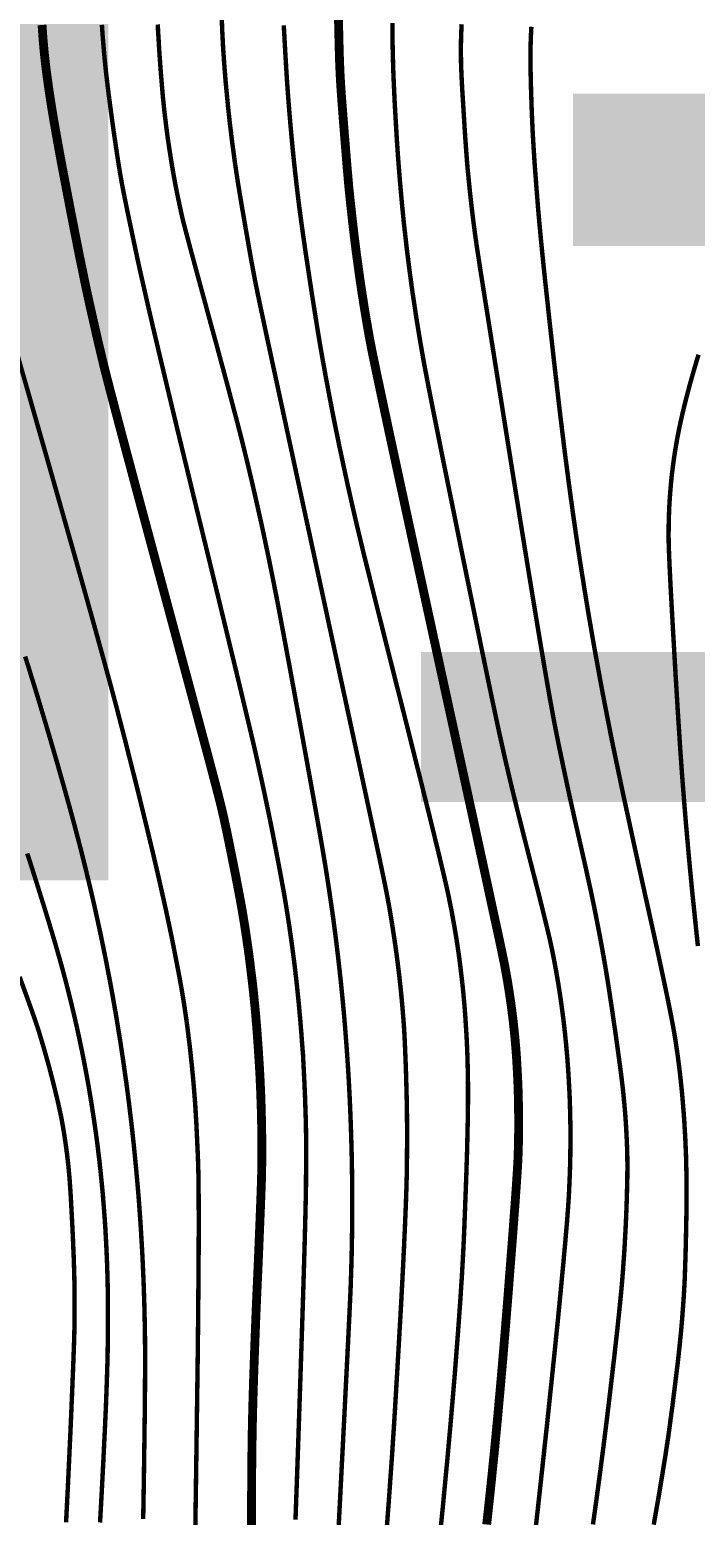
# Model space of a CAD drawing. Extents: x 36524600 to 36525730, y 2746759 to 2747713.
# Drawn here: x 36525066.13 to 36525077.43, y 2747496.18 to 2747521.36 of the extents above; entities that cross this region are included whole.
import ezdxf

# ---------------------------------------------------------------- set-up
doc = ezdxf.new("R2010")
doc.units = 0
doc.header["$LTSCALE"] = 1000
doc.header["$MEASUREMENT"] = 0
doc.layers.add('0-规划文字', color=7, linetype='Continuous')
doc.layers.add('DGX', color=251, linetype='Continuous')
doc.styles.add('黑体', font='simhei.ttf')

# ---------------------------------------------------------------- blocks, each defined once
blk = doc.blocks.new('dxt')
at = {"layer": 'DGX', "color": 253, "linetype": 'Continuous', "flags": 128}
for points, const_width in [([(36525065.959, 2747505.306), (36525066.103, 2747504.91), (36525066.204, 2747504.626), (36525066.262, 2747504.456), (36525066.298, 2747504.342), (36525066.332, 2747504.228), (36525066.366, 2747504.113), (36525066.399, 2747503.999), (36525066.431, 2747503.884), (36525066.463, 2747503.769), (36525066.493, 2747503.653), (36525066.523, 2747503.538), (36525066.551, 2747503.426), (36525066.576, 2747503.321), (36525066.6, 2747503.223), (36525066.621, 2747503.133), (36525066.639, 2747503.049), (36525066.656, 2747502.973), (36525066.67, 2747502.903), (36525066.682, 2747502.841), (36525066.692, 2747502.782), (36525066.702, 2747502.724), (36525066.712, 2747502.665), (36525066.721, 2747502.606), (36525066.73, 2747502.547), (36525066.739, 2747502.488), (36525066.747, 2747502.43), (36525066.755, 2747502.37), (36525066.763, 2747502.311), (36525066.77, 2747502.252), (36525066.777, 2747502.193), (36525066.783, 2747502.134), (36525066.79, 2747502.075), (36525066.795, 2747502.015), (36525066.801, 2747501.956), (36525066.806, 2747501.897), (36525066.811, 2747501.832), (36525066.816, 2747501.757), (36525066.822, 2747501.672), (36525066.828, 2747501.576), (36525066.834, 2747501.469), (36525066.84, 2747501.352), (36525066.847, 2747501.225), (36525066.854, 2747501.087), (36525066.861, 2747500.947), (36525066.867, 2747500.814), (36525066.872, 2747500.688), (36525066.877, 2747500.57), (36525066.881, 2747500.458), (36525066.884, 2747500.353), (36525066.887, 2747500.255), (36525066.889, 2747500.164), (36525066.89, 2747500.076), (36525066.891, 2747499.989), (36525066.892, 2747499.901), (36525066.893, 2747499.813), (36525066.893, 2747499.726), (36525066.893, 2747499.638), (36525066.893, 2747499.551), (36525066.892, 2747499.463), (36525066.89, 2747499.357), (36525066.887, 2747499.214), (36525066.881, 2747499.033), (36525066.873, 2747498.815), (36525066.863, 2747498.56), (36525066.851, 2747498.267), (36525066.837, 2747497.937), (36525066.821, 2747497.57), (36525066.804, 2747497.201), (36525066.788, 2747496.865), (36525066.774, 2747496.563), (36525066.76, 2747496.294), (36525066.748, 2747496.058)], 0.075), ([(36525066.089, 2747507.398), (36525066.154, 2747507.198), (36525066.211, 2747507.018), (36525066.261, 2747506.861), (36525066.303, 2747506.725), (36525066.339, 2747506.61), (36525066.371, 2747506.508), (36525066.402, 2747506.407), (36525066.432, 2747506.309), (36525066.462, 2747506.212), (36525066.49, 2747506.118), (36525066.518, 2747506.026), (36525066.545, 2747505.936), (36525066.571, 2747505.848), (36525066.596, 2747505.76), (36525066.621, 2747505.673), (36525066.646, 2747505.586), (36525066.67, 2747505.499), (36525066.694, 2747505.411), (36525066.717, 2747505.324), (36525066.741, 2747505.236), (36525066.763, 2747505.148), (36525066.786, 2747505.061), (36525066.808, 2747504.973), (36525066.83, 2747504.885), (36525066.851, 2747504.797), (36525066.872, 2747504.708), (36525066.893, 2747504.62), (36525066.913, 2747504.532), (36525066.933, 2747504.443), (36525066.952, 2747504.355), (36525066.972, 2747504.266), (36525066.99, 2747504.177), (36525067.009, 2747504.089), (36525067.027, 2747504), (36525067.045, 2747503.911), (36525067.062, 2747503.822), (36525067.079, 2747503.733), (36525067.096, 2747503.644), (36525067.112, 2747503.555), (36525067.128, 2747503.465), (36525067.143, 2747503.376), (36525067.158, 2747503.287), (36525067.173, 2747503.197), (36525067.187, 2747503.108), (36525067.201, 2747503.018), (36525067.215, 2747502.928), (36525067.228, 2747502.839), (36525067.241, 2747502.749), (36525067.254, 2747502.659), (36525067.266, 2747502.569), (36525067.278, 2747502.48), (36525067.289, 2747502.39), (36525067.3, 2747502.3), (36525067.311, 2747502.21), (36525067.321, 2747502.119), (36525067.331, 2747502.029), (36525067.34, 2747501.939), (36525067.349, 2747501.849), (36525067.358, 2747501.759), (36525067.367, 2747501.669), (36525067.375, 2747501.578), (36525067.382, 2747501.488), (36525067.389, 2747501.398), (36525067.396, 2747501.307), (36525067.403, 2747501.217), (36525067.409, 2747501.126), (36525067.415, 2747501.036), (36525067.42, 2747500.945), (36525067.425, 2747500.855), (36525067.43, 2747500.764), (36525067.434, 2747500.674), (36525067.438, 2747500.583), (36525067.442, 2747500.492), (36525067.445, 2747500.401), (36525067.448, 2747500.31), (36525067.451, 2747500.219), (36525067.453, 2747500.128), (36525067.455, 2747500.032), (36525067.457, 2747499.924), (36525067.458, 2747499.804), (36525067.458, 2747499.673), (36525067.458, 2747499.531), (36525067.457, 2747499.378), (36525067.456, 2747499.213), (36525067.455, 2747499.037), (36525067.452, 2747498.839), (36525067.445, 2747498.605), (36525067.436, 2747498.338), (36525067.425, 2747498.037), (36525067.41, 2747497.701), (36525067.392, 2747497.331), (36525067.372, 2747496.926), (36525067.349, 2747496.487), (36525067.325, 2747496.054)], 0.075), ([(36525068.057, 2747496.112), (36525068.063, 2747496.447), (36525068.069, 2747496.816), (36525068.074, 2747497.189), (36525068.079, 2747497.533), (36525068.083, 2747497.848), (36525068.086, 2747498.134), (36525068.088, 2747498.39), (36525068.089, 2747498.618), (36525068.089, 2747498.816), (36525068.089, 2747498.985), (36525068.088, 2747499.14), (36525068.086, 2747499.294), (36525068.083, 2747499.449), (36525068.08, 2747499.603), (36525068.076, 2747499.758), (36525068.071, 2747499.913), (36525068.066, 2747500.067), (36525068.06, 2747500.222), (36525068.053, 2747500.376), (36525068.046, 2747500.53), (36525068.038, 2747500.685), (36525068.029, 2747500.839), (36525068.02, 2747500.994), (36525068.01, 2747501.148), (36525067.999, 2747501.302), (36525067.988, 2747501.456), (36525067.976, 2747501.61), (36525067.963, 2747501.764), (36525067.949, 2747501.918), (36525067.935, 2747502.072), (36525067.92, 2747502.226), (36525067.905, 2747502.38), (36525067.889, 2747502.534), (36525067.872, 2747502.688), (36525067.855, 2747502.841), (36525067.836, 2747502.995), (36525067.818, 2747503.148), (36525067.798, 2747503.302), (36525067.778, 2747503.455), (36525067.757, 2747503.608), (36525067.735, 2747503.761), (36525067.713, 2747503.914), (36525067.69, 2747504.067), (36525067.667, 2747504.22), (36525067.642, 2747504.372), (36525067.617, 2747504.525), (36525067.592, 2747504.677), (36525067.565, 2747504.83), (36525067.539, 2747504.982), (36525067.511, 2747505.134), (36525067.483, 2747505.286), (36525067.453, 2747505.438), (36525067.424, 2747505.59), (36525067.393, 2747505.741), (36525067.362, 2747505.893), (36525067.331, 2747506.044), (36525067.298, 2747506.195), (36525067.265, 2747506.346), (36525067.232, 2747506.497), (36525067.197, 2747506.648), (36525067.162, 2747506.798), (36525067.126, 2747506.949), (36525067.09, 2747507.099), (36525067.053, 2747507.249), (36525067.015, 2747507.399), (36525066.977, 2747507.549), (36525066.937, 2747507.701), (36525066.896, 2747507.857), (36525066.853, 2747508.017), (36525066.808, 2747508.182), (36525066.761, 2747508.351), (36525066.713, 2747508.524), (36525066.662, 2747508.702), (36525066.611, 2747508.884), (36525066.558, 2747509.066), (36525066.506, 2747509.246), (36525066.454, 2747509.422), (36525066.403, 2747509.596), (36525066.352, 2747509.766), (36525066.302, 2747509.933), (36525066.252, 2747510.098), (36525066.203, 2747510.259), (36525066.153, 2747510.418), (36525066.104, 2747510.578), (36525066.053, 2747510.737)], 0.075), ([(36525068.941, 2747495.899), (36525068.95, 2747496.512), (36525068.96, 2747497.218), (36525068.971, 2747498.018), (36525068.982, 2747498.823), (36525068.99, 2747499.546), (36525068.995, 2747500.187), (36525068.999, 2747500.745), (36525069, 2747501.22), (36525068.998, 2747501.613), (36525068.995, 2747501.923), (36525068.989, 2747502.151), (36525068.982, 2747502.332), (36525068.974, 2747502.501), (36525068.967, 2747502.658), (36525068.96, 2747502.804), (36525068.952, 2747502.938), (36525068.945, 2747503.06), (36525068.938, 2747503.171), (36525068.93, 2747503.27), (36525068.923, 2747503.363), (36525068.915, 2747503.456), (36525068.907, 2747503.549), (36525068.898, 2747503.642), (36525068.889, 2747503.735), (36525068.88, 2747503.828), (36525068.87, 2747503.92), (36525068.86, 2747504.013), (36525068.85, 2747504.106), (36525068.839, 2747504.199), (36525068.827, 2747504.291), (36525068.816, 2747504.384), (36525068.804, 2747504.476), (36525068.791, 2747504.569), (36525068.778, 2747504.661), (36525068.765, 2747504.753), (36525068.75, 2747504.851), (36525068.732, 2747504.961), (36525068.712, 2747505.081), (36525068.688, 2747505.213), (36525068.662, 2747505.357), (36525068.632, 2747505.511), (36525068.6, 2747505.677), (36525068.565, 2747505.855), (36525068.527, 2747506.043), (36525068.485, 2747506.241), (36525068.441, 2747506.449), (36525068.392, 2747506.667), (36525068.341, 2747506.895), (36525068.286, 2747507.134), (36525068.228, 2747507.382), (36525068.166, 2747507.64), (36525068.102, 2747507.906), (36525068.036, 2747508.175), (36525067.969, 2747508.449), (36525067.899, 2747508.726), (36525067.828, 2747509.008), (36525067.756, 2747509.293), (36525067.681, 2747509.582), (36525067.605, 2747509.876), (36525067.514, 2747510.215), (36525067.398, 2747510.641), (36525067.256, 2747511.155), (36525067.088, 2747511.757), (36525066.894, 2747512.446), (36525066.674, 2747513.222), (36525066.428, 2747514.086), (36525066.156, 2747515.037), (36525065.886, 2747515.979)], 0.075), ([(36525066.34, 2747521.445), (36525066.345, 2747521.38), (36525066.349, 2747521.315), (36525066.354, 2747521.251), (36525066.359, 2747521.186), (36525066.365, 2747521.122), (36525066.37, 2747521.057), (36525066.376, 2747520.993), (36525066.383, 2747520.928), (36525066.39, 2747520.86), (36525066.399, 2747520.783), (36525066.409, 2747520.699), (36525066.421, 2747520.606), (36525066.435, 2747520.506), (36525066.45, 2747520.398), (36525066.467, 2747520.282), (36525066.486, 2747520.158), (36525066.508, 2747520.02), (36525066.534, 2747519.862), (36525066.565, 2747519.685), (36525066.6, 2747519.487), (36525066.639, 2747519.271), (36525066.683, 2747519.034), (36525066.732, 2747518.778), (36525066.785, 2747518.502), (36525066.838, 2747518.225), (36525066.889, 2747517.967), (36525066.936, 2747517.728), (36525066.98, 2747517.507), (36525067.022, 2747517.305), (36525067.059, 2747517.122), (36525067.094, 2747516.957), (36525067.126, 2747516.81), (36525067.156, 2747516.673), (36525067.187, 2747516.536), (36525067.218, 2747516.4), (36525067.249, 2747516.263), (36525067.28, 2747516.126), (36525067.312, 2747515.99), (36525067.345, 2747515.853), (36525067.377, 2747515.717), (36525067.422, 2747515.537), (36525067.491, 2747515.27), (36525067.584, 2747514.915), (36525067.701, 2747514.474), (36525067.842, 2747513.945), (36525068.007, 2747513.329), (36525068.196, 2747512.626), (36525068.409, 2747511.836), (36525068.621, 2747511.049), (36525068.807, 2747510.356), (36525068.968, 2747509.758), (36525069.103, 2747509.254), (36525069.212, 2747508.845), (36525069.295, 2747508.53), (36525069.352, 2747508.309), (36525069.384, 2747508.182), (36525069.403, 2747508.098), (36525069.425, 2747508.004), (36525069.447, 2747507.899), (36525069.472, 2747507.785), (36525069.498, 2747507.66), (36525069.526, 2747507.525), (36525069.555, 2747507.38), (36525069.586, 2747507.225), (36525069.617, 2747507.07), (36525069.645, 2747506.925), (36525069.671, 2747506.79), (36525069.695, 2747506.665), (36525069.716, 2747506.55), (36525069.735, 2747506.445), (36525069.751, 2747506.349), (36525069.765, 2747506.264), (36525069.778, 2747506.183), (36525069.791, 2747506.103), (36525069.803, 2747506.022), (36525069.815, 2747505.942), (36525069.826, 2747505.861), (36525069.838, 2747505.78), (36525069.849, 2747505.7), (36525069.86, 2747505.619), (36525069.87, 2747505.538), (36525069.88, 2747505.457), (36525069.89, 2747505.376), (36525069.9, 2747505.295), (36525069.91, 2747505.214), (36525069.919, 2747505.133), (36525069.928, 2747505.052), (36525069.936, 2747504.971), (36525069.944, 2747504.889), (36525069.953, 2747504.805), (36525069.961, 2747504.719), (36525069.969, 2747504.631), (36525069.976, 2747504.54), (36525069.984, 2747504.448), (36525069.991, 2747504.353), (36525069.998, 2747504.257), (36525070.005, 2747504.16), (36525070.012, 2747504.063), (36525070.018, 2747503.968), (36525070.024, 2747503.874), (36525070.03, 2747503.781), (36525070.035, 2747503.689), (36525070.04, 2747503.598), (36525070.044, 2747503.508), (36525070.048, 2747503.418), (36525070.052, 2747503.329), (36525070.055, 2747503.239), (36525070.058, 2747503.15), (36525070.061, 2747503.06), (36525070.063, 2747502.97), (36525070.065, 2747502.881), (36525070.067, 2747502.791), (36525070.068, 2747502.701), (36525070.07, 2747502.612), (36525070.07, 2747502.522), (36525070.071, 2747502.432), (36525070.071, 2747502.343), (36525070.071, 2747502.253), (36525070.07, 2747502.163), (36525070.069, 2747502.074), (36525070.067, 2747501.963), (36525070.063, 2747501.811), (36525070.056, 2747501.617), (36525070.047, 2747501.381), (36525070.036, 2747501.104), (36525070.023, 2747500.784), (36525070.008, 2747500.423), (36525069.99, 2747500.021), (36525069.972, 2747499.608), (36525069.957, 2747499.215), (36525069.943, 2747498.844), (36525069.931, 2747498.493), (36525069.921, 2747498.163), (36525069.913, 2747497.854), (36525069.907, 2747497.566), (36525069.903, 2747497.299), (36525069.9, 2747497.036), (36525069.898, 2747496.762), (36525069.896, 2747496.477), (36525069.895, 2747496.18), (36525069.894, 2747495.872)], 0.15), ([(36525067.356, 2747521.447), (36525067.362, 2747521.361), (36525067.368, 2747521.275), (36525067.375, 2747521.189), (36525067.382, 2747521.104), (36525067.389, 2747521.018), (36525067.397, 2747520.932), (36525067.405, 2747520.846), (36525067.414, 2747520.755), (36525067.425, 2747520.653), (36525067.438, 2747520.541), (36525067.453, 2747520.418), (36525067.469, 2747520.285), (36525067.488, 2747520.141), (36525067.509, 2747519.986), (36525067.531, 2747519.82), (36525067.554, 2747519.655), (36525067.577, 2747519.501), (36525067.598, 2747519.357), (36525067.618, 2747519.224), (36525067.637, 2747519.101), (36525067.655, 2747518.99), (36525067.672, 2747518.889), (36525067.688, 2747518.799), (36525067.706, 2747518.704), (36525067.728, 2747518.587), (36525067.756, 2747518.45), (36525067.788, 2747518.292), (36525067.826, 2747518.112), (36525067.868, 2747517.912), (36525067.915, 2747517.69), (36525067.967, 2747517.447), (36525068.031, 2747517.159), (36525068.113, 2747516.799), (36525068.213, 2747516.367), (36525068.332, 2747515.864), (36525068.469, 2747515.29), (36525068.624, 2747514.644), (36525068.798, 2747513.927), (36525068.99, 2747513.138), (36525069.182, 2747512.354), (36525069.353, 2747511.651), (36525069.504, 2747511.027), (36525069.636, 2747510.484), (36525069.747, 2747510.022), (36525069.838, 2747509.64), (36525069.91, 2747509.338), (36525069.961, 2747509.117), (36525070.002, 2747508.936), (36525070.042, 2747508.754), (36525070.082, 2747508.573), (36525070.121, 2747508.391), (36525070.159, 2747508.209), (36525070.197, 2747508.027), (36525070.234, 2747507.845), (36525070.27, 2747507.663), (36525070.304, 2747507.486), (36525070.336, 2747507.321), (36525070.365, 2747507.167), (36525070.392, 2747507.024), (36525070.416, 2747506.893), (36525070.438, 2747506.773), (36525070.457, 2747506.665), (36525070.473, 2747506.567), (36525070.488, 2747506.476), (36525070.503, 2747506.384), (36525070.517, 2747506.292), (36525070.531, 2747506.201), (36525070.545, 2747506.109), (36525070.558, 2747506.017), (36525070.571, 2747505.925), (36525070.584, 2747505.833), (36525070.596, 2747505.741), (36525070.608, 2747505.649), (36525070.62, 2747505.557), (36525070.631, 2747505.465), (36525070.642, 2747505.373), (36525070.653, 2747505.28), (36525070.663, 2747505.188), (36525070.673, 2747505.096), (36525070.682, 2747505.003), (36525070.692, 2747504.911), (36525070.701, 2747504.819), (36525070.709, 2747504.726), (36525070.718, 2747504.634), (36525070.726, 2747504.541), (36525070.733, 2747504.449), (36525070.741, 2747504.356), (36525070.747, 2747504.27), (36525070.753, 2747504.194), (36525070.758, 2747504.131), (36525070.762, 2747504.079), (36525070.765, 2747504.038), (36525070.768, 2747504.009), (36525070.769, 2747503.992), (36525070.769, 2747503.986), (36525070.77, 2747503.98), (36525070.771, 2747503.963), (36525070.772, 2747503.933), (36525070.774, 2747503.893), (36525070.777, 2747503.841), (36525070.78, 2747503.777), (36525070.784, 2747503.701), (36525070.788, 2747503.614), (36525070.793, 2747503.522), (36525070.797, 2747503.429), (36525070.801, 2747503.336), (36525070.805, 2747503.243), (36525070.808, 2747503.15), (36525070.811, 2747503.058), (36525070.814, 2747502.965), (36525070.817, 2747502.872), (36525070.819, 2747502.773), (36525070.821, 2747502.663), (36525070.822, 2747502.541), (36525070.823, 2747502.407), (36525070.823, 2747502.262), (36525070.822, 2747502.106), (36525070.821, 2747501.937), (36525070.82, 2747501.757), (36525070.816, 2747501.53), (36525070.809, 2747501.221), (36525070.799, 2747500.829), (36525070.785, 2747500.354), (36525070.768, 2747499.797), (36525070.747, 2747499.157), (36525070.723, 2747498.435), (36525070.696, 2747497.63), (36525070.668, 2747496.825), (36525070.642, 2747496.102)], 0.075), ([(36525071.347, 2747495.452), (36525071.397, 2747496.418), (36525071.441, 2747497.273), (36525071.479, 2747498.016), (36525071.511, 2747498.648), (36525071.537, 2747499.168), (36525071.557, 2747499.577), (36525071.571, 2747499.874), (36525071.579, 2747500.06), (36525071.583, 2747500.191), (36525071.588, 2747500.321), (36525071.591, 2747500.451), (36525071.595, 2747500.581), (36525071.597, 2747500.712), (36525071.6, 2747500.842), (36525071.602, 2747500.972), (36525071.603, 2747501.102), (36525071.604, 2747501.233), (36525071.605, 2747501.363), (36525071.605, 2747501.493), (36525071.605, 2747501.624), (36525071.604, 2747501.754), (36525071.603, 2747501.884), (36525071.601, 2747502.015), (36525071.599, 2747502.145), (36525071.596, 2747502.275), (36525071.593, 2747502.405), (36525071.589, 2747502.536), (36525071.585, 2747502.666), (36525071.581, 2747502.796), (36525071.576, 2747502.926), (36525071.571, 2747503.057), (36525071.565, 2747503.187), (36525071.559, 2747503.317), (36525071.552, 2747503.447), (36525071.545, 2747503.577), (36525071.537, 2747503.707), (36525071.529, 2747503.837), (36525071.52, 2747503.967), (36525071.511, 2747504.097), (36525071.501, 2747504.227), (36525071.491, 2747504.357), (36525071.481, 2747504.487), (36525071.47, 2747504.617), (36525071.458, 2747504.747), (36525071.446, 2747504.876), (36525071.433, 2747505.006), (36525071.42, 2747505.136), (36525071.407, 2747505.265), (36525071.393, 2747505.395), (36525071.378, 2747505.524), (36525071.364, 2747505.654), (36525071.348, 2747505.783), (36525071.332, 2747505.912), (36525071.316, 2747506.042), (36525071.299, 2747506.171), (36525071.282, 2747506.3), (36525071.264, 2747506.429), (36525071.245, 2747506.558), (36525071.226, 2747506.687), (36525071.207, 2747506.816), (36525071.187, 2747506.944), (36525071.167, 2747507.073), (36525071.146, 2747507.202), (36525071.125, 2747507.33), (36525071.1, 2747507.477), (36525071.069, 2747507.659), (36525071.03, 2747507.877), (36525070.985, 2747508.13), (36525070.933, 2747508.419), (36525070.874, 2747508.744), (36525070.809, 2747509.105), (36525070.737, 2747509.501), (36525070.664, 2747509.899), (36525070.597, 2747510.265), (36525070.536, 2747510.597), (36525070.48, 2747510.897), (36525070.43, 2747511.164), (36525070.386, 2747511.398), (36525070.348, 2747511.6), (36525070.315, 2747511.769), (36525070.285, 2747511.921), (36525070.255, 2747512.073), (36525070.224, 2747512.226), (36525070.193, 2747512.378), (36525070.161, 2747512.53), (36525070.129, 2747512.682), (36525070.097, 2747512.834), (36525070.064, 2747512.986), (36525070.03, 2747513.138), (36525069.996, 2747513.289), (36525069.962, 2747513.441), (36525069.927, 2747513.592), (36525069.892, 2747513.744), (36525069.856, 2747513.895), (36525069.82, 2747514.046), (36525069.783, 2747514.197), (36525069.742, 2747514.363), (36525069.692, 2747514.56), (36525069.633, 2747514.786), (36525069.565, 2747515.043), (36525069.489, 2747515.331), (36525069.403, 2747515.649), (36525069.309, 2747515.997), (36525069.205, 2747516.375), (36525069.104, 2747516.748), (36525069.014, 2747517.078), (36525068.936, 2747517.366), (36525068.869, 2747517.613), (36525068.815, 2747517.817), (36525068.772, 2747517.979), (36525068.741, 2747518.098), (36525068.722, 2747518.176), (36525068.709, 2747518.233), (36525068.696, 2747518.29), (36525068.684, 2747518.346), (36525068.672, 2747518.403), (36525068.66, 2747518.46), (36525068.648, 2747518.517), (36525068.636, 2747518.574), (36525068.625, 2747518.631), (36525068.613, 2747518.688), (36525068.602, 2747518.746), (36525068.592, 2747518.803), (36525068.581, 2747518.86), (36525068.571, 2747518.917), (36525068.561, 2747518.974), (36525068.551, 2747519.032), (36525068.541, 2747519.089), (36525068.532, 2747519.147), (36525068.523, 2747519.204), (36525068.514, 2747519.262), (36525068.505, 2747519.319), (36525068.496, 2747519.377), (36525068.488, 2747519.434), (36525068.479, 2747519.492), (36525068.471, 2747519.549), (36525068.463, 2747519.607), (36525068.456, 2747519.665), (36525068.448, 2747519.723), (36525068.441, 2747519.78), (36525068.434, 2747519.838), (36525068.427, 2747519.896), (36525068.42, 2747519.954), (36525068.413, 2747520.012), (36525068.407, 2747520.073), (36525068.4, 2747520.142), (36525068.392, 2747520.218), (36525068.385, 2747520.301), (36525068.377, 2747520.392), (36525068.369, 2747520.49), (36525068.36, 2747520.595), (36525068.351, 2747520.707), (36525068.343, 2747520.825), (36525068.334, 2747520.945), (36525068.326, 2747521.068), (36525068.319, 2747521.193), (36525068.311, 2747521.322), (36525068.304, 2747521.453)], 0.075), ([(36525072.194, 2747495.997), (36525072.209, 2747496.195), (36525072.224, 2747496.392), (36525072.238, 2747496.59), (36525072.252, 2747496.787), (36525072.266, 2747496.985), (36525072.281, 2747497.195), (36525072.296, 2747497.43), (36525072.313, 2747497.689), (36525072.331, 2747497.974), (36525072.349, 2747498.283), (36525072.369, 2747498.618), (36525072.39, 2747498.977), (36525072.412, 2747499.361), (36525072.434, 2747499.744), (36525072.453, 2747500.103), (36525072.47, 2747500.437), (36525072.485, 2747500.747), (36525072.498, 2747501.031), (36525072.509, 2747501.29), (36525072.518, 2747501.524), (36525072.525, 2747501.733), (36525072.53, 2747501.93), (36525072.533, 2747502.127), (36525072.535, 2747502.324), (36525072.536, 2747502.521), (36525072.536, 2747502.717), (36525072.535, 2747502.914), (36525072.532, 2747503.111), (36525072.528, 2747503.308), (36525072.523, 2747503.498), (36525072.518, 2747503.677), (36525072.512, 2747503.843), (36525072.506, 2747503.996), (36525072.5, 2747504.138), (36525072.494, 2747504.267), (36525072.488, 2747504.383), (36525072.481, 2747504.487), (36525072.474, 2747504.585), (36525072.466, 2747504.683), (36525072.458, 2747504.781), (36525072.449, 2747504.879), (36525072.44, 2747504.977), (36525072.43, 2747505.075), (36525072.42, 2747505.173), (36525072.409, 2747505.27), (36525072.398, 2747505.368), (36525072.386, 2747505.466), (36525072.374, 2747505.563), (36525072.361, 2747505.661), (36525072.348, 2747505.758), (36525072.334, 2747505.855), (36525072.32, 2747505.953), (36525072.305, 2747506.05), (36525072.29, 2747506.147), (36525072.275, 2747506.244), (36525072.258, 2747506.341), (36525072.242, 2747506.438), (36525072.225, 2747506.535), (36525072.207, 2747506.631), (36525072.189, 2747506.728), (36525072.17, 2747506.824), (36525072.136, 2747506.989), (36525072.073, 2747507.29), (36525071.979, 2747507.727), (36525071.856, 2747508.3), (36525071.703, 2747509.01), (36525071.52, 2747509.856), (36525071.307, 2747510.838), (36525071.065, 2747511.957), (36525070.823, 2747513.074), (36525070.611, 2747514.053), (36525070.429, 2747514.895), (36525070.277, 2747515.598), (36525070.155, 2747516.163), (36525070.064, 2747516.589), (36525070.003, 2747516.878), (36525069.972, 2747517.028), (36525069.955, 2747517.115), (36525069.937, 2747517.212), (36525069.917, 2747517.319), (36525069.895, 2747517.436), (36525069.872, 2747517.564), (36525069.848, 2747517.702), (36525069.822, 2747517.85), (36525069.794, 2747518.008), (36525069.767, 2747518.167), (36525069.741, 2747518.315), (36525069.718, 2747518.453), (36525069.696, 2747518.581), (36525069.677, 2747518.698), (36525069.66, 2747518.806), (36525069.645, 2747518.903), (36525069.632, 2747518.99), (36525069.62, 2747519.072), (36525069.608, 2747519.154), (36525069.597, 2747519.237), (36525069.586, 2747519.319), (36525069.575, 2747519.401), (36525069.564, 2747519.483), (36525069.554, 2747519.565), (36525069.544, 2747519.648), (36525069.534, 2747519.73), (36525069.524, 2747519.812), (36525069.515, 2747519.895), (36525069.506, 2747519.977), (36525069.497, 2747520.06), (36525069.489, 2747520.142), (36525069.481, 2747520.225), (36525069.473, 2747520.307), (36525069.465, 2747520.391), (36525069.457, 2747520.476), (36525069.45, 2747520.562), (36525069.443, 2747520.65), (36525069.436, 2747520.739), (36525069.429, 2747520.83), (36525069.423, 2747520.923), (36525069.416, 2747521.017), (36525069.41, 2747521.12), (36525069.404, 2747521.241), (36525069.397, 2747521.378), (36525069.392, 2747521.533)], 0.075), ([(36525070.443, 2747521.439), (36525070.452, 2747521.283), (36525070.461, 2747521.115), (36525070.471, 2747520.934), (36525070.483, 2747520.741), (36525070.495, 2747520.542), (36525070.509, 2747520.343), (36525070.524, 2747520.144), (36525070.54, 2747519.945), (36525070.557, 2747519.746), (36525070.575, 2747519.547), (36525070.594, 2747519.348), (36525070.614, 2747519.15), (36525070.636, 2747518.947), (36525070.66, 2747518.737), (36525070.686, 2747518.518), (36525070.715, 2747518.292), (36525070.747, 2747518.058), (36525070.781, 2747517.817), (36525070.817, 2747517.567), (36525070.856, 2747517.31), (36525070.894, 2747517.056), (36525070.931, 2747516.819), (36525070.966, 2747516.599), (36525070.998, 2747516.395), (36525071.029, 2747516.208), (36525071.057, 2747516.036), (36525071.084, 2747515.882), (36525071.108, 2747515.743), (36525071.132, 2747515.613), (36525071.155, 2747515.483), (36525071.18, 2747515.353), (36525071.204, 2747515.223), (36525071.229, 2747515.093), (36525071.254, 2747514.963), (36525071.279, 2747514.834), (36525071.305, 2747514.704), (36525071.331, 2747514.574), (36525071.358, 2747514.445), (36525071.384, 2747514.315), (36525071.412, 2747514.186), (36525071.439, 2747514.057), (36525071.467, 2747513.927), (36525071.495, 2747513.798), (36525071.523, 2747513.669), (36525071.552, 2747513.54), (36525071.581, 2747513.411), (36525071.61, 2747513.282), (36525071.64, 2747513.153), (36525071.67, 2747513.024), (36525071.7, 2747512.896), (36525071.731, 2747512.767), (36525071.762, 2747512.639), (36525071.8, 2747512.48), (36525071.855, 2747512.261), (36525071.924, 2747511.982), (36525072.009, 2747511.643), (36525072.109, 2747511.244), (36525072.225, 2747510.785), (36525072.356, 2747510.265), (36525072.503, 2747509.686), (36525072.649, 2747509.106), (36525072.78, 2747508.584), (36525072.895, 2747508.122), (36525072.994, 2747507.719), (36525073.078, 2747507.375), (36525073.146, 2747507.09), (36525073.199, 2747506.863), (36525073.236, 2747506.696), (36525073.264, 2747506.558), (36525073.292, 2747506.42), (36525073.317, 2747506.282), (36525073.342, 2747506.143), (36525073.365, 2747506.004), (36525073.387, 2747505.865), (36525073.407, 2747505.726), (36525073.427, 2747505.587), (36525073.444, 2747505.447), (36525073.461, 2747505.307), (36525073.477, 2747505.167), (36525073.491, 2747505.027), (36525073.504, 2747504.887), (36525073.516, 2747504.747), (36525073.526, 2747504.606), (36525073.535, 2747504.466), (36525073.544, 2747504.325), (36525073.551, 2747504.185), (36525073.557, 2747504.044), (36525073.562, 2747503.903), (36525073.565, 2747503.762), (36525073.568, 2747503.621), (36525073.57, 2747503.481), (36525073.57, 2747503.34), (36525073.57, 2747503.194), (36525073.568, 2747503.037), (36525073.566, 2747502.87), (36525073.562, 2747502.693), (36525073.558, 2747502.505), (36525073.553, 2747502.307), (36525073.546, 2747502.099), (36525073.539, 2747501.88), (36525073.531, 2747501.662), (36525073.523, 2747501.457), (36525073.516, 2747501.265), (36525073.509, 2747501.086), (36525073.502, 2747500.92), (36525073.495, 2747500.766), (36525073.488, 2747500.625), (36525073.481, 2747500.497), (36525073.474, 2747500.368), (36525073.466, 2747500.224), (36525073.455, 2747500.064), (36525073.444, 2747499.89), (36525073.431, 2747499.7), (36525073.416, 2747499.495), (36525073.4, 2747499.275), (36525073.382, 2747499.04), (36525073.363, 2747498.793), (36525073.343, 2747498.538), (36525073.321, 2747498.276), (36525073.298, 2747498.006), (36525073.274, 2747497.728), (36525073.248, 2747497.442), (36525073.222, 2747497.149), (36525073.193, 2747496.848), (36525073.165, 2747496.55), (36525073.138, 2747496.269), (36525073.111, 2747496.004)], 0.075), ([(36525073.887, 2747496.02), (36525073.91, 2747496.23), (36525073.933, 2747496.44), (36525073.955, 2747496.65), (36525073.977, 2747496.86), (36525073.998, 2747497.07), (36525074.02, 2747497.28), (36525074.04, 2747497.49), (36525074.06, 2747497.7), (36525074.08, 2747497.91), (36525074.099, 2747498.121), (36525074.118, 2747498.331), (36525074.137, 2747498.55), (36525074.158, 2747498.787), (36525074.179, 2747499.042), (36525074.202, 2747499.314), (36525074.225, 2747499.604), (36525074.25, 2747499.911), (36525074.275, 2747500.237), (36525074.302, 2747500.58), (36525074.328, 2747500.914), (36525074.35, 2747501.213), (36525074.37, 2747501.476), (36525074.386, 2747501.704), (36525074.399, 2747501.897), (36525074.409, 2747502.055), (36525074.416, 2747502.177), (36525074.42, 2747502.265), (36525074.422, 2747502.334), (36525074.424, 2747502.403), (36525074.426, 2747502.473), (36525074.427, 2747502.542), (36525074.428, 2747502.612), (36525074.429, 2747502.681), (36525074.429, 2747502.751), (36525074.429, 2747502.82), (36525074.429, 2747502.89), (36525074.429, 2747502.959), (36525074.428, 2747503.029), (36525074.427, 2747503.098), (36525074.426, 2747503.168), (36525074.425, 2747503.237), (36525074.423, 2747503.307), (36525074.421, 2747503.376), (36525074.419, 2747503.446), (36525074.416, 2747503.515), (36525074.413, 2747503.584), (36525074.41, 2747503.654), (36525074.406, 2747503.723), (36525074.402, 2747503.792), (36525074.398, 2747503.862), (36525074.394, 2747503.931), (36525074.389, 2747504), (36525074.384, 2747504.069), (36525074.378, 2747504.139), (36525074.372, 2747504.208), (36525074.366, 2747504.277), (36525074.359, 2747504.346), (36525074.352, 2747504.415), (36525074.344, 2747504.484), (36525074.337, 2747504.553), (36525074.329, 2747504.622), (36525074.32, 2747504.691), (36525074.311, 2747504.76), (36525074.302, 2747504.828), (36525074.292, 2747504.897), (36525074.282, 2747504.966), (36525074.272, 2747505.034), (36525074.261, 2747505.103), (36525074.25, 2747505.172), (36525074.239, 2747505.24), (36525074.227, 2747505.308), (36525074.215, 2747505.377), (36525074.202, 2747505.445), (36525074.19, 2747505.513), (36525074.176, 2747505.581), (36525074.147, 2747505.721), (36525074.087, 2747506.005), (36525073.994, 2747506.431), (36525073.871, 2747507.002), (36525073.716, 2747507.716), (36525073.529, 2747508.573), (36525073.311, 2747509.574), (36525073.061, 2747510.719), (36525072.811, 2747511.866), (36525072.591, 2747512.877), (36525072.402, 2747513.751), (36525072.243, 2747514.487), (36525072.115, 2747515.087), (36525072.017, 2747515.55), (36525071.949, 2747515.875), (36525071.912, 2747516.064), (36525071.89, 2747516.184), (36525071.869, 2747516.304), (36525071.848, 2747516.424), (36525071.828, 2747516.545), (36525071.808, 2747516.665), (36525071.789, 2747516.786), (36525071.77, 2747516.906), (36525071.752, 2747517.027), (36525071.734, 2747517.148), (36525071.717, 2747517.269), (36525071.701, 2747517.39), (36525071.684, 2747517.511), (36525071.668, 2747517.632), (36525071.653, 2747517.753), (36525071.638, 2747517.874), (36525071.624, 2747517.995), (36525071.61, 2747518.113), (36525071.598, 2747518.223), (36525071.587, 2747518.325), (36525071.576, 2747518.42), (36525071.567, 2747518.507), (36525071.559, 2747518.587), (36525071.551, 2747518.659), (36525071.545, 2747518.724), (36525071.539, 2747518.791), (36525071.532, 2747518.872), (36525071.524, 2747518.966), (36525071.515, 2747519.074), (36525071.505, 2747519.194), (36525071.494, 2747519.329), (36525071.482, 2747519.476), (36525071.469, 2747519.637), (36525071.456, 2747519.798), (36525071.445, 2747519.947), (36525071.434, 2747520.084), (36525071.425, 2747520.208), (36525071.417, 2747520.32), (36525071.41, 2747520.419), (36525071.405, 2747520.506), (36525071.401, 2747520.58), (36525071.397, 2747520.653), (36525071.394, 2747520.734), (36525071.39, 2747520.823), (36525071.387, 2747520.921), (36525071.384, 2747521.028), (36525071.381, 2747521.143), (36525071.378, 2747521.267), (36525071.375, 2747521.399), (36525071.372, 2747521.536)], 0.15), ([(36525074.716, 2747495.938), (36525074.753, 2747496.265), (36525074.792, 2747496.617), (36525074.833, 2747496.995), (36525074.877, 2747497.4), (36525074.921, 2747497.806), (36525074.961, 2747498.19), (36525074.999, 2747498.55), (36525075.034, 2747498.887), (36525075.066, 2747499.201), (36525075.096, 2747499.492), (36525075.122, 2747499.759), (36525075.146, 2747500.004), (36525075.167, 2747500.229), (36525075.187, 2747500.436), (36525075.204, 2747500.625), (36525075.22, 2747500.797), (36525075.233, 2747500.951), (36525075.245, 2747501.087), (36525075.255, 2747501.206), (36525075.262, 2747501.307), (36525075.269, 2747501.4), (36525075.275, 2747501.492), (36525075.281, 2747501.585), (36525075.286, 2747501.677), (36525075.29, 2747501.77), (36525075.294, 2747501.863), (36525075.298, 2747501.955), (36525075.301, 2747502.048), (36525075.304, 2747502.141), (36525075.306, 2747502.233), (36525075.307, 2747502.326), (36525075.308, 2747502.419), (36525075.309, 2747502.511), (36525075.309, 2747502.604), (36525075.309, 2747502.697), (36525075.308, 2747502.789), (36525075.306, 2747502.882), (36525075.304, 2747502.975), (36525075.302, 2747503.068), (36525075.299, 2747503.16), (36525075.296, 2747503.253), (36525075.292, 2747503.345), (36525075.287, 2747503.438), (36525075.282, 2747503.531), (36525075.277, 2747503.623), (36525075.271, 2747503.716), (36525075.265, 2747503.808), (36525075.258, 2747503.901), (36525075.25, 2747503.993), (36525075.242, 2747504.085), (36525075.233, 2747504.178), (36525075.224, 2747504.27), (36525075.215, 2747504.362), (36525075.204, 2747504.454), (36525075.194, 2747504.546), (36525075.182, 2747504.638), (36525075.17, 2747504.73), (36525075.158, 2747504.822), (36525075.145, 2747504.913), (36525075.131, 2747505.005), (36525075.117, 2747505.097), (36525075.103, 2747505.188), (36525075.087, 2747505.279), (36525075.072, 2747505.371), (36525075.055, 2747505.462), (36525075.038, 2747505.553), (36525075.021, 2747505.644), (36525075.003, 2747505.735), (36525074.981, 2747505.838), (36525074.952, 2747505.968), (36525074.915, 2747506.123), (36525074.871, 2747506.304), (36525074.82, 2747506.51), (36525074.762, 2747506.742), (36525074.696, 2747507), (36525074.623, 2747507.284), (36525074.549, 2747507.574), (36525074.479, 2747507.851), (36525074.412, 2747508.116), (36525074.35, 2747508.368), (36525074.292, 2747508.607), (36525074.239, 2747508.833), (36525074.189, 2747509.047), (36525074.144, 2747509.249), (36525074.095, 2747509.47), (36525074.036, 2747509.746), (36525073.966, 2747510.076), (36525073.886, 2747510.461), (36525073.795, 2747510.899), (36525073.694, 2747511.391), (36525073.582, 2747511.937), (36525073.459, 2747512.537), (36525073.338, 2747513.134), (36525073.229, 2747513.668), (36525073.133, 2747514.141), (36525073.051, 2747514.552), (36525072.981, 2747514.901), (36525072.924, 2747515.188), (36525072.88, 2747515.414), (36525072.849, 2747515.577), (36525072.824, 2747515.71), (36525072.8, 2747515.843), (36525072.777, 2747515.975), (36525072.754, 2747516.108), (36525072.732, 2747516.241), (36525072.71, 2747516.375), (36525072.689, 2747516.508), (36525072.669, 2747516.641), (36525072.649, 2747516.774), (36525072.629, 2747516.908), (36525072.61, 2747517.041), (36525072.592, 2747517.175), (36525072.574, 2747517.309), (36525072.557, 2747517.442), (36525072.54, 2747517.576), (36525072.524, 2747517.71), (36525072.509, 2747517.844), (36525072.494, 2747517.978), (36525072.479, 2747518.112), (36525072.466, 2747518.246), (36525072.452, 2747518.381), (36525072.44, 2747518.515), (36525072.428, 2747518.649), (36525072.416, 2747518.784), (36525072.405, 2747518.919), (36525072.394, 2747519.058), (36525072.383, 2747519.2), (36525072.373, 2747519.344), (36525072.363, 2747519.492), (36525072.354, 2747519.642), (36525072.345, 2747519.795), (36525072.336, 2747519.951), (36525072.327, 2747520.106), (36525072.32, 2747520.255), (36525072.313, 2747520.399), (36525072.307, 2747520.536), (36525072.302, 2747520.668), (36525072.298, 2747520.794), (36525072.295, 2747520.915), (36525072.292, 2747521.03), (36525072.29, 2747521.142), (36525072.289, 2747521.254), (36525072.288, 2747521.366), (36525072.287, 2747521.478)], 0.075), ([(36525075.691, 2747496.021), (36525075.736, 2747496.341), (36525075.781, 2747496.671), (36525075.826, 2747497.01), (36525075.871, 2747497.358), (36525075.916, 2747497.716), (36525075.961, 2747498.084), (36525076.003, 2747498.442), (36525076.042, 2747498.772), (36525076.076, 2747499.075), (36525076.107, 2747499.35), (36525076.133, 2747499.596), (36525076.155, 2747499.815), (36525076.174, 2747500.006), (36525076.188, 2747500.17), (36525076.2, 2747500.319), (36525076.21, 2747500.468), (36525076.221, 2747500.618), (36525076.23, 2747500.767), (36525076.238, 2747500.916), (36525076.246, 2747501.066), (36525076.253, 2747501.215), (36525076.259, 2747501.365), (36525076.264, 2747501.51), (36525076.268, 2747501.645), (36525076.271, 2747501.771), (36525076.274, 2747501.888), (36525076.275, 2747501.995), (36525076.276, 2747502.093), (36525076.275, 2747502.182), (36525076.274, 2747502.262), (36525076.272, 2747502.336), (36525076.27, 2747502.411), (36525076.267, 2747502.486), (36525076.264, 2747502.56), (36525076.26, 2747502.635), (36525076.256, 2747502.709), (36525076.252, 2747502.784), (36525076.247, 2747502.859), (36525076.242, 2747502.933), (36525076.236, 2747503.008), (36525076.23, 2747503.082), (36525076.223, 2747503.157), (36525076.216, 2747503.231), (36525076.209, 2747503.305), (36525076.201, 2747503.38), (36525076.193, 2747503.454), (36525076.183, 2747503.535), (36525076.172, 2747503.628), (36525076.158, 2747503.735), (36525076.142, 2747503.854), (36525076.124, 2747503.986), (36525076.104, 2747504.131), (36525076.082, 2747504.29), (36525076.057, 2747504.461), (36525076.032, 2747504.634), (36525076.008, 2747504.798), (36525075.984, 2747504.954), (36525075.962, 2747505.101), (36525075.94, 2747505.239), (36525075.919, 2747505.369), (36525075.899, 2747505.49), (36525075.879, 2747505.602), (36525075.86, 2747505.71), (36525075.841, 2747505.818), (36525075.821, 2747505.926), (36525075.801, 2747506.034), (36525075.78, 2747506.141), (36525075.759, 2747506.249), (36525075.738, 2747506.357), (36525075.717, 2747506.464), (36525075.693, 2747506.578), (36525075.667, 2747506.706), (36525075.636, 2747506.847), (36525075.602, 2747507.001), (36525075.565, 2747507.169), (36525075.524, 2747507.35), (36525075.48, 2747507.544), (36525075.433, 2747507.752), (36525075.384, 2747507.967), (36525075.336, 2747508.182), (36525075.288, 2747508.396), (36525075.242, 2747508.611), (36525075.196, 2747508.827), (36525075.151, 2747509.042), (36525075.106, 2747509.257), (36525075.063, 2747509.473), (36525075.014, 2747509.73), (36525074.952, 2747510.069), (36525074.879, 2747510.491), (36525074.793, 2747510.996), (36525074.696, 2747511.583), (36525074.586, 2747512.253), (36525074.464, 2747513.005), (36525074.33, 2747513.84), (36525074.198, 2747514.667), (36525074.082, 2747515.394), (36525073.982, 2747516.021), (36525073.898, 2747516.549), (36525073.83, 2747516.977), (36525073.778, 2747517.306), (36525073.743, 2747517.535), (36525073.723, 2747517.664), (36525073.712, 2747517.744), (36525073.7, 2747517.823), (36525073.689, 2747517.903), (36525073.679, 2747517.983), (36525073.668, 2747518.062), (36525073.658, 2747518.142), (36525073.648, 2747518.222), (36525073.638, 2747518.302), (36525073.629, 2747518.382), (36525073.62, 2747518.462), (36525073.611, 2747518.542), (36525073.602, 2747518.621), (36525073.594, 2747518.701), (36525073.586, 2747518.781), (36525073.578, 2747518.862), (36525073.57, 2747518.942), (36525073.562, 2747519.026), (36525073.554, 2747519.12), (36525073.546, 2747519.223), (36525073.538, 2747519.334), (36525073.529, 2747519.455), (36525073.52, 2747519.585), (36525073.511, 2747519.724), (36525073.502, 2747519.872), (36525073.493, 2747520.018), (36525073.485, 2747520.15), (36525073.477, 2747520.269), (36525073.471, 2747520.374), (36525073.466, 2747520.466), (36525073.462, 2747520.544), (36525073.459, 2747520.608), (36525073.457, 2747520.659), (36525073.455, 2747520.704), (36525073.454, 2747520.748), (36525073.452, 2747520.792), (36525073.451, 2747520.836), (36525073.451, 2747520.88), (36525073.45, 2747520.925), (36525073.449, 2747520.969), (36525073.449, 2747521.013), (36525073.449, 2747521.06), (36525073.45, 2747521.112), (36525073.451, 2747521.17), (36525073.453, 2747521.234), (36525073.455, 2747521.303), (36525073.458, 2747521.377), (36525073.461, 2747521.458)], 0.075), ([(36525074.646, 2747521.414), (36525074.642, 2747521.349), (36525074.639, 2747521.283), (36525074.636, 2747521.217), (36525074.634, 2747521.151), (36525074.632, 2747521.082), (36525074.631, 2747521.007), (36525074.63, 2747520.926), (36525074.63, 2747520.838), (36525074.631, 2747520.745), (36525074.633, 2747520.645), (36525074.635, 2747520.539), (36525074.638, 2747520.428), (36525074.641, 2747520.314), (36525074.645, 2747520.204), (36525074.648, 2747520.096), (36525074.652, 2747519.992), (36525074.656, 2747519.891), (36525074.66, 2747519.793), (36525074.665, 2747519.698), (36525074.669, 2747519.606), (36525074.675, 2747519.509), (36525074.681, 2747519.402), (36525074.689, 2747519.283), (36525074.697, 2747519.153), (36525074.707, 2747519.012), (36525074.719, 2747518.859), (36525074.731, 2747518.695), (36525074.745, 2747518.52), (36525074.76, 2747518.329), (36525074.779, 2747518.116), (36525074.801, 2747517.881), (36525074.826, 2747517.624), (36525074.854, 2747517.347), (36525074.886, 2747517.047), (36525074.921, 2747516.726), (36525074.958, 2747516.383), (36525074.997, 2747516.038), (36525075.034, 2747515.709), (36525075.07, 2747515.397), (36525075.104, 2747515.101), (36525075.137, 2747514.822), (36525075.169, 2747514.56), (36525075.199, 2747514.314), (36525075.228, 2747514.084), (36525075.257, 2747513.863), (36525075.286, 2747513.642), (36525075.316, 2747513.421), (36525075.347, 2747513.2), (36525075.378, 2747512.98), (36525075.41, 2747512.759), (36525075.443, 2747512.538), (36525075.477, 2747512.318), (36525075.512, 2747512.098), (36525075.547, 2747511.877), (36525075.583, 2747511.657), (36525075.619, 2747511.437), (36525075.657, 2747511.218), (36525075.695, 2747510.998), (36525075.734, 2747510.778), (36525075.774, 2747510.559), (36525075.814, 2747510.34), (36525075.855, 2747510.121), (36525075.897, 2747509.902), (36525075.94, 2747509.683), (36525075.983, 2747509.464), (36525076.027, 2747509.245), (36525076.072, 2747509.027), (36525076.118, 2747508.809), (36525076.166, 2747508.579), (36525076.22, 2747508.326), (36525076.28, 2747508.05), (36525076.345, 2747507.751), (36525076.415, 2747507.429), (36525076.491, 2747507.084), (36525076.572, 2747506.716), (36525076.659, 2747506.325), (36525076.744, 2747505.94), (36525076.82, 2747505.59), (36525076.887, 2747505.275), (36525076.946, 2747504.995), (36525076.996, 2747504.75), (36525077.037, 2747504.54), (36525077.069, 2747504.365), (36525077.092, 2747504.225), (36525077.11, 2747504.103), (36525077.128, 2747503.98), (36525077.144, 2747503.858), (36525077.16, 2747503.735), (36525077.174, 2747503.612), (36525077.187, 2747503.489), (36525077.2, 2747503.366), (36525077.211, 2747503.242), (36525077.221, 2747503.119), (36525077.231, 2747502.996), (36525077.24, 2747502.872), (36525077.247, 2747502.749), (36525077.255, 2747502.625), (36525077.261, 2747502.501), (36525077.266, 2747502.378), (36525077.271, 2747502.254), (36525077.274, 2747502.126), (36525077.277, 2747501.992), (36525077.279, 2747501.85), (36525077.279, 2747501.701), (36525077.279, 2747501.545), (36525077.278, 2747501.382), (36525077.276, 2747501.211), (36525077.272, 2747501.033), (36525077.269, 2747500.858), (36525077.265, 2747500.696), (36525077.261, 2747500.546), (36525077.256, 2747500.409), (36525077.252, 2747500.284), (36525077.248, 2747500.172), (36525077.243, 2747500.072), (36525077.238, 2747499.985), (36525077.233, 2747499.904), (36525077.228, 2747499.823), (36525077.222, 2747499.742), (36525077.216, 2747499.661), (36525077.21, 2747499.58), (36525077.204, 2747499.5), (36525077.197, 2747499.419), (36525077.19, 2747499.338), (36525077.182, 2747499.254), (36525077.173, 2747499.164), (36525077.163, 2747499.067), (36525077.152, 2747498.963), (36525077.14, 2747498.853), (36525077.127, 2747498.737), (36525077.112, 2747498.614), (36525077.096, 2747498.485), (36525077.08, 2747498.354), (36525077.064, 2747498.227), (36525077.049, 2747498.103), (36525077.033, 2747497.982), (36525077.017, 2747497.864), (36525077.002, 2747497.75), (36525076.987, 2747497.639), (36525076.972, 2747497.531), (36525076.955, 2747497.418), (36525076.936, 2747497.292), (36525076.915, 2747497.153), (36525076.89, 2747497.001), (36525076.863, 2747496.835), (36525076.833, 2747496.657), (36525076.801, 2747496.465), (36525076.765, 2747496.26), (36525076.722, 2747496.017)], 0.075), ([(36525077.484, 2747515.855), (36525077.455, 2747515.764), (36525077.426, 2747515.666), (36525077.395, 2747515.56), (36525077.363, 2747515.447), (36525077.331, 2747515.332), (36525077.302, 2747515.221), (36525077.274, 2747515.115), (36525077.248, 2747515.013), (36525077.225, 2747514.916), (36525077.203, 2747514.824), (36525077.183, 2747514.736), (36525077.165, 2747514.652), (36525077.148, 2747514.571), (36525077.132, 2747514.49), (36525077.117, 2747514.409), (36525077.103, 2747514.327), (36525077.089, 2747514.246), (36525077.076, 2747514.164), (36525077.064, 2747514.082), (36525077.053, 2747514), (36525077.042, 2747513.918), (36525077.032, 2747513.836), (36525077.023, 2747513.753), (36525077.015, 2747513.671), (36525077.008, 2747513.588), (36525077.001, 2747513.506), (36525076.995, 2747513.423), (36525076.99, 2747513.341), (36525076.985, 2747513.258), (36525076.982, 2747513.175), (36525076.979, 2747513.093), (36525076.977, 2747513.01), (36525076.976, 2747512.927), (36525076.975, 2747512.844), (36525076.975, 2747512.762), (36525076.976, 2747512.679), (36525076.979, 2747512.577), (36525076.984, 2747512.439), (36525076.992, 2747512.264), (36525077.002, 2747512.051), (36525077.015, 2747511.802), (36525077.031, 2747511.516), (36525077.049, 2747511.192), (36525077.07, 2747510.832), (36525077.091, 2747510.466), (36525077.112, 2747510.124), (36525077.131, 2747509.807), (36525077.15, 2747509.515), (36525077.167, 2747509.248), (36525077.184, 2747509.005), (36525077.199, 2747508.787), (36525077.214, 2747508.594), (36525077.228, 2747508.414), (36525077.242, 2747508.233), (36525077.257, 2747508.053), (36525077.272, 2747507.873), (36525077.288, 2747507.692), (36525077.304, 2747507.512), (36525077.32, 2747507.332), (36525077.337, 2747507.151), (36525077.356, 2747506.954), (36525077.378, 2747506.723), (36525077.406, 2747506.459), (36525077.437, 2747506.16), (36525077.472, 2747505.828)], 0.075)]:
    blk.add_lwpolyline(points, dxfattribs=dict(at, const_width=const_width))

msp = doc.modelspace()

# ---------------------------------------------------------------- block references
msp.add_blockref('dxt', (0, 0))

# ---------------------------------------------------------------- texts
at = {"layer": '0-规划文字', "color": 1, "style": '黑体'}
msp.add_text('原始坐标 勿动', height=26.2869, dxfattribs=at).set_placement((36524999.159, 2747509.738))

doc.saveas('drawing.dxf')
